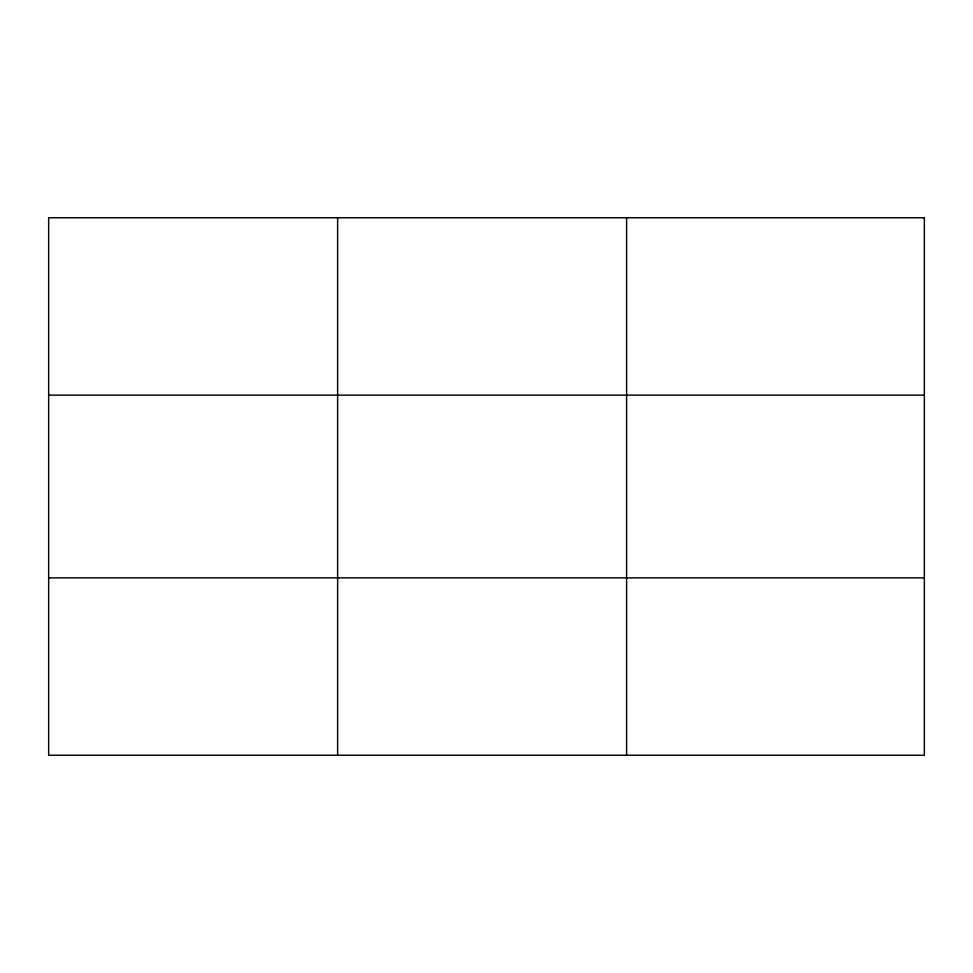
<?xml version="1.0" encoding="UTF-8"?>
<svg xmlns="http://www.w3.org/2000/svg" width="973" height="973" viewBox="0 0 973 973"><rect width="100%" height="100%" fill="white"/><g stroke="black" fill="none" stroke-linecap="round" stroke-linejoin="round"><path stroke-width="1.46" d="M337.631 755.243L337.631 217.757M626.612 755.243L626.612 217.757M48.65 395.123L924.35 395.123M48.65 577.877L924.35 577.877M924.35 217.757L924.35 755.243L48.65 755.243L48.65 217.757L924.35 217.757"/></g></svg>
